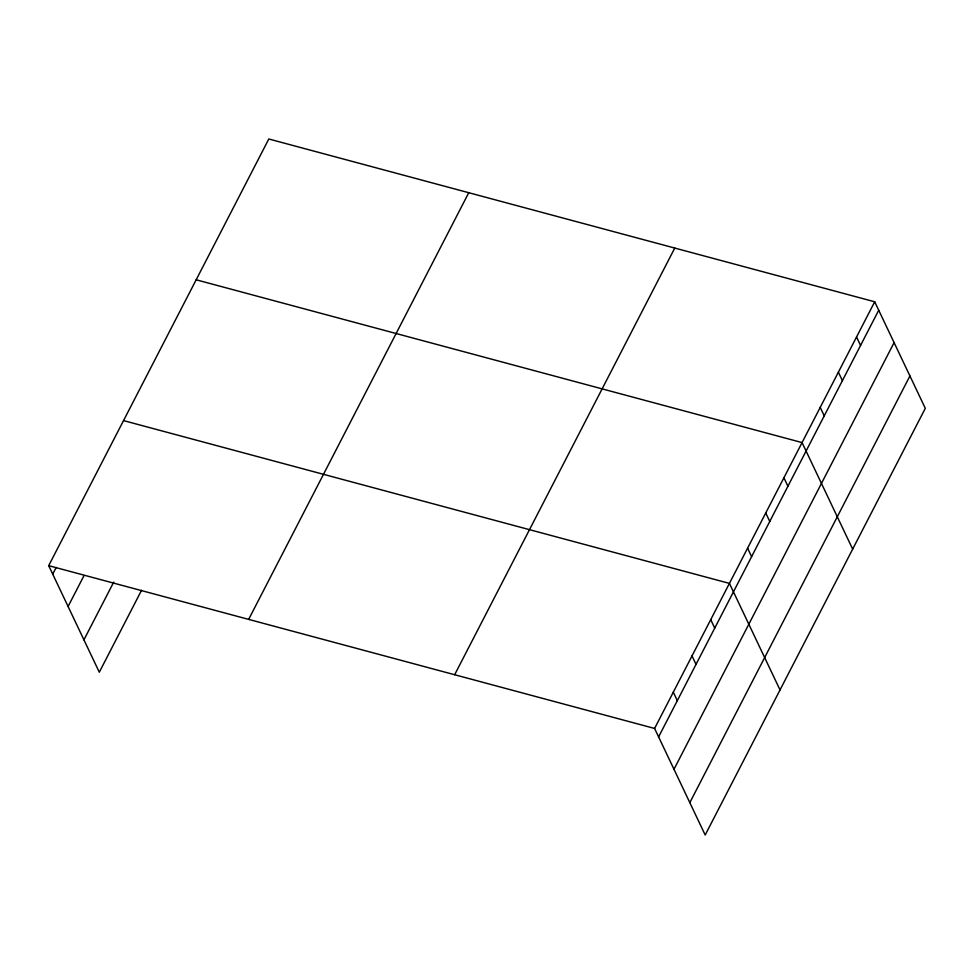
<?xml version="1.0" encoding="UTF-8"?>
<svg xmlns="http://www.w3.org/2000/svg" width="974" height="974" viewBox="0 0 974 974"><rect width="100%" height="100%" fill="white"/><g stroke="black" fill="none" stroke-linecap="round" stroke-linejoin="round"><path stroke-width="1.46" d="M48.7 565.663L268.812 138.99L874.701 301.782L925.3 408.337L705.188 835.01L654.589 728.455L48.7 565.663L99.299 672.218L141.559 590.281M52.718 574.124L56.188 567.416M68.083 606.498L84.02 575.597M83.922 639.845L113.727 582.087M248.65 619.391L468.762 192.706M454.651 674.739L674.763 248.066M654.589 728.455L874.701 301.782M658.607 736.916L878.718 310.243M673.984 769.29L894.095 342.617M689.823 802.637L909.935 375.964M196.176 279.794L802.065 442.586L852.664 549.141M123.54 420.598L729.429 583.389L780.028 689.945M856.548 336.98L860.566 345.441M838.383 372.178L842.4 380.639M820.23 407.388L824.248 415.849M783.912 477.784L787.929 486.245M765.747 512.981L769.764 521.443M747.594 548.192L751.611 556.653M710.728 619.659L714.746 628.12M692.015 655.928L696.033 664.39M673.302 692.185L677.32 700.647"/></g></svg>
